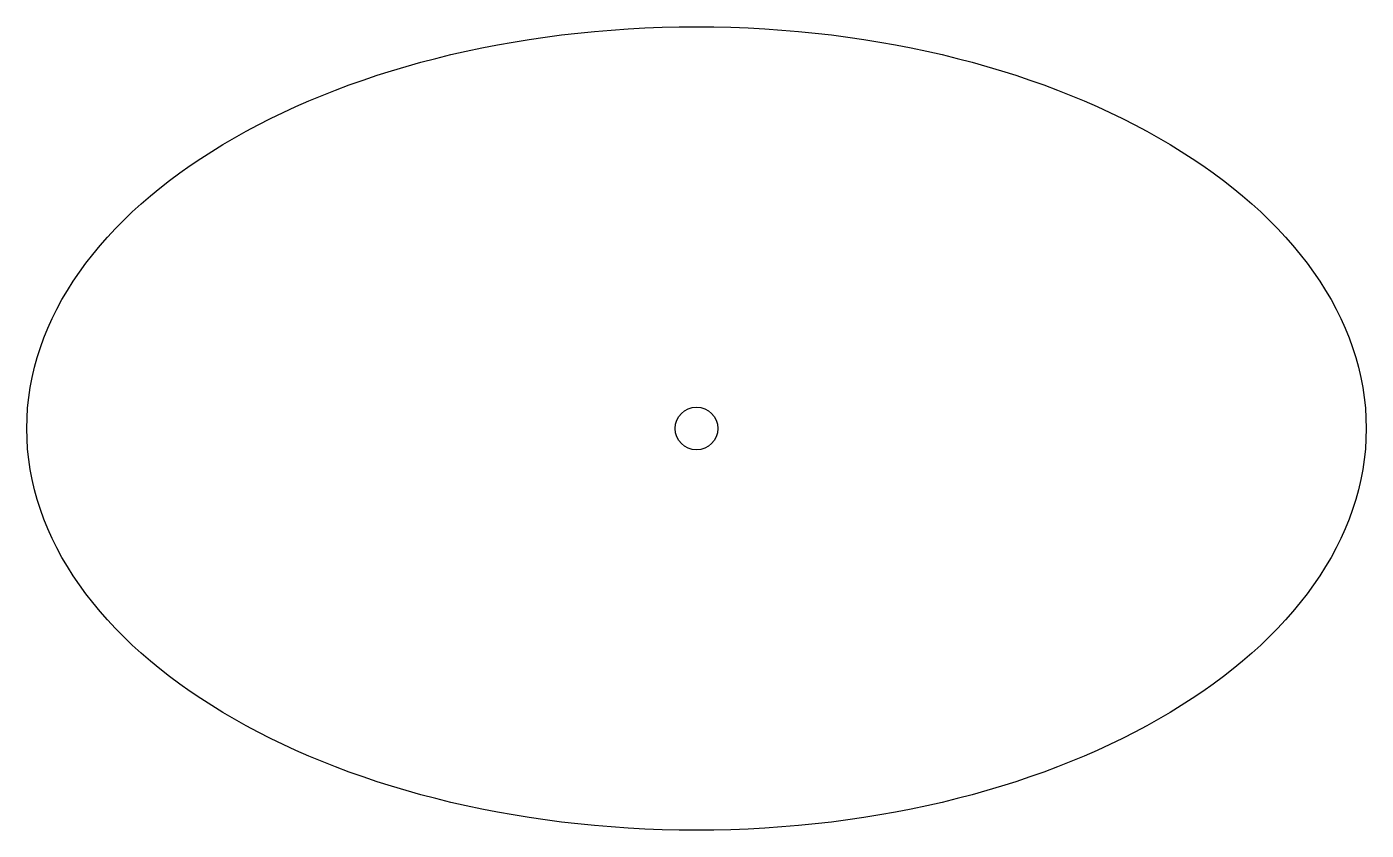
# Model space of a CAD drawing. Header units: millimetres. Extents: x -25 to 25, y -15 to 15.
import ezdxf

# ---------------------------------------------------------------- set-up
doc = ezdxf.new("R2010")
doc.units = ezdxf.units.MM

msp = doc.modelspace()

# ---------------------------------------------------------------- linework, layer by layer
msp.add_circle((0, 0), 0.8)
msp.add_ellipse((0, 0), major_axis=(25, 0), ratio=0.6)

doc.saveas('drawing.dxf')
